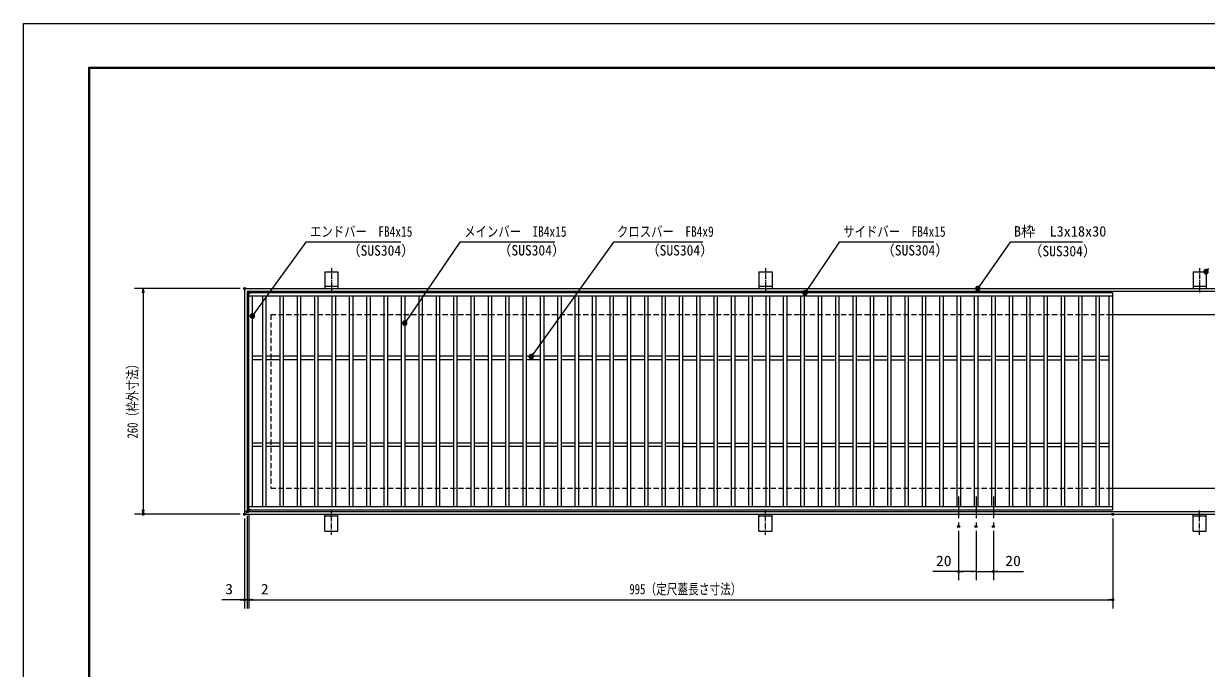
# Model space of a CAD drawing. Units: millimetres, scale not verified. Extents: x -1050 to 1050, y -742 to 742.
# Drawn here: x -1050 to 312, y 0 to 742 of the extents above; entities that cross this region are included whole.
import ezdxf
from ezdxf.enums import TextEntityAlignment as Align

# ---------------------------------------------------------------- set-up
doc = ezdxf.new("R2010")
doc.units = ezdxf.units.MM
doc.header["$LTSCALE"] = 5
doc.header["$PDMODE"] = 32
doc.header["$PDSIZE"] = 2.5
doc.linetypes.add('CHAIN1', pattern=[8, 5, -1, 1, -1])
doc.linetypes.add('DASHED1', pattern=[1.8, 1.2, -0.6])
for name, color, linetype, lineweight in [('0-0_7-図\u3000枠', 4, 'Continuous', 9), ('0-1_アンカー', 7, 'Continuous', 9), ('0-2_枠', 7, 'Continuous', 9), ('0-3_寸法注釈', 2, 'Continuous', 9), ('0-4_0', 2, 'Continuous', 9), ('0-5_DEFPOINTS', 134, 'Continuous', 9), ('0-6_蓋', 5, 'Continuous', 9), ('0-8_中心線', 6, 'CHAIN1', 9), ('0-A_溝開口', 4, 'DASHED1', 9)]:
    doc.layers.add(name, color=color, linetype=linetype, lineweight=lineweight)
doc.styles.add('ＭＳ ゴシック', font='')
doc.styles.get('ＭＳ ゴシック').set_extended_font_data('MS Gothic')

# ---------------------------------------------------------------- blocks, each defined once
blk = doc.blocks.new('A$C5D7C781A')
at = {"layer": '0-1_アンカー', "color": 6, "linetype": 'CHAIN1'}
blk.add_line((37.5, 140.11), (37.5, 0), dxfattribs=at)
at = {"layer": '0-1_アンカー'}
for p, q in [((0, 118.78), (0, 22.26)), ((0, 118.78), (75, 118.78)), ((75, 118.78), (75, 22.26)), ((75, 33.76), (0, 33.76)), ((0, 22.26), (75, 22.26))]:
    blk.add_line(p, q, dxfattribs=at)
blk = doc.blocks.new('_OPEN')
at = {"layer": '0-4_0'}
blk.add_line((0, 0), (-5, 0), dxfattribs=at)
blk.add_lwpolyline([(-5, 0.833), (0, 0), (-5, -0.833)], dxfattribs=at)
blk = doc.blocks.new('_Dot')
at = {"layer": '0-4_0'}
for p, q in [((-2.5, 0), (-5, 0)), ((2.445, 0.5), (-2.445, 0.5)), ((1.997, 1.5), (-1.997, 1.5)), ((2.289, -0.995), (-2.289, -0.995)), ((1.499, -1.995), (-1.499, -1.995))]:
    blk.add_line(p, q, dxfattribs=at)
for points in [[(2.5, 0), (2.48, 0.313), (2.421, 0.622), (2.324, 0.92), (2.191, 1.204), (2.023, 1.469), (1.822, 1.711), (1.594, 1.926), (1.34, 2.111), (1.064, 2.262), (0.773, 2.378), (0.468, 2.456), (0.157, 2.495), (-0.157, 2.495), (-0.468, 2.456), (-0.773, 2.378), (-1.064, 2.262), (-1.34, 2.111), (-1.594, 1.926), (-1.822, 1.711), (-2.023, 1.469), (-2.191, 1.204), (-2.324, 0.92), (-2.421, 0.622), (-2.48, 0.313), (-2.5, 0), (0, 0)], [(-2.5, 0), (-2.48, -0.313), (-2.421, -0.622), (-2.324, -0.92), (-2.191, -1.204), (-2.023, -1.469), (-1.822, -1.711), (-1.594, -1.926), (-1.34, -2.111), (-1.064, -2.262), (-0.773, -2.378), (-0.468, -2.456), (-0.157, -2.495), (0.157, -2.495), (0.468, -2.456), (0.773, -2.378), (1.064, -2.262), (1.34, -2.111), (1.594, -1.926), (1.822, -1.711), (2.023, -1.469), (2.191, -1.204), (2.324, -0.92), (2.421, -0.622), (2.48, -0.313), (2.5, 0), (0, 0)]]:
    blk.add_lwpolyline(points, close=True, dxfattribs=at)

msp = doc.modelspace()

# ---------------------------------------------------------------- linework, layer by layer
at = {"layer": '0-0_7-図\u3000枠'}
for p, q in [((-975, -692.5), (-975, 692.5)), ((-973.75, -691.25), (-973.75, 691.25)), ((-973.75, 691.25), (998.75, 691.25))]:
    msp.add_line(p, q, dxfattribs=at)
msp.add_lwpolyline([(-975, 692.5), (1000, 692.5), (1000, -692.5)], dxfattribs=at)
at = {"layer": '0-2_枠'}
for p, q in [((-795.45, 437.475), (409.55, 437.475)), ((-795.45, 437.475), (-795.45, 177.475)), ((-792.45, 434.475), (407.714, 434.475)), ((-792.45, 434.475), (-792.45, 180.475)), ((204.55, 407.475), (409.55, 407.475)), ((204.55, 207.475), (409.55, 207.475)), ((-795.45, 177.475), (409.55, 177.475)), ((-792.45, 180.475), (411.386, 180.475))]:
    msp.add_line(p, q, dxfattribs=at)
at = {"layer": '0-3_寸法注釈'}
for p, q in [((-800.45, 437.475), (-922.363, 437.475)), ((-912.363, 432.475), (-912.363, 182.475)), ((-800.45, 177.475), (-922.363, 177.475)), ((-790.45, 177.475), (-790.45, 68.953)), ((-790.45, 177.475), (-790.45, 68.953)), ((-795.45, 172.475), (-795.45, 68.953)), ((-792.45, 175.475), (-792.45, 68.953)), ((-792.45, 175.475), (-792.45, 68.953)), ((204.55, 172.475), (204.55, 68.953)), ((27.05, 158.328), (27.05, 101.522)), ((47.05, 158.328), (47.05, 101.522)), ((47.05, 158.328), (47.05, 101.522)), ((67.05, 158.328), (67.05, 101.522)), ((27.05, 111.522), (-2.797, 111.522)), ((42.05, 111.522), (32.05, 111.522)), ((42.05, 111.522), (37.05, 111.522)), ((47.05, 111.522), (67.05, 111.522)), ((72.05, 111.522), (101.897, 111.522)), ((-800.45, 78.953), (-821.563, 78.953)), ((-797.45, 78.953), (-802.45, 78.953)), ((-792.45, 78.953), (-795.45, 78.953)), ((-792.45, 78.953), (-790.45, 78.953)), ((-787.45, 78.953), (-782.45, 78.953)), ((-785.45, 78.953), (199.55, 78.953)), ((-785.45, 78.953), (-764.337, 78.953))]:
    msp.add_line(p, q, dxfattribs=at)
for points in [[(-615.707, 490.749), (-724.931, 490.749), (-785.857, 406.667)], [(-438.147, 490.749), (-547.371, 490.749), (-610.38, 398.379)], [(-267.513, 490.749), (-370.72, 490.749), (-464.681, 359.785)], [(-1.475, 490.749), (-110.699, 490.749), (-149.41, 433.298)], [(169.797, 490.968), (86.447, 490.968), (49.664, 438.288)]]:
    msp.add_lwpolyline(points, dxfattribs=at)
at = {"layer": '0-5_DEFPOINTS'}
msp.add_lwpolyline([(-1050, -742.5), (-1050, 742.5), (1050, 742.5), (1050, -742.5)], close=True, dxfattribs=at)
for p in [(-795.45, 437.475), (-912.363, 177.475), (-795.45, 177.475), (-795.45, 177.475), (-792.45, 180.475), (-790.45, 182.475), (204.55, 177.475), (27.05, 163.328), (47.05, 163.328), (67.05, 163.328), (27.05, 111.522), (67.05, 111.522), (-795.45, 78.953), (-790.45, 78.953), (204.55, 78.953)]:
    msp.add_point(p, dxfattribs=at)
at = {"layer": '0-6_蓋'}
for p, q in [((204.55, 432.475), (-790.45, 432.475)), ((-790.45, 182.475), (-790.45, 432.475)), ((204.55, 428.475), (-790.45, 428.475)), ((-786.45, 186.475), (-786.45, 428.475)), ((-774.95, 428.475), (-774.95, 186.475)), ((-770.95, 428.475), (-770.95, 186.475)), ((-754.95, 428.475), (-754.95, 186.475)), ((-750.95, 428.475), (-750.95, 186.475)), ((-734.95, 428.475), (-734.95, 186.475)), ((-730.95, 428.475), (-730.95, 186.475)), ((-714.95, 428.475), (-714.95, 186.475)), ((-710.95, 428.475), (-710.95, 186.475)), ((-694.95, 428.475), (-694.95, 186.475)), ((-690.95, 428.475), (-690.95, 186.475)), ((-674.95, 428.475), (-674.95, 186.475)), ((-670.95, 428.475), (-670.95, 186.475)), ((-654.95, 428.475), (-654.95, 186.475)), ((-650.95, 428.475), (-650.95, 186.475)), ((-634.95, 428.475), (-634.95, 186.475)), ((-630.95, 428.475), (-630.95, 186.475)), ((-614.95, 428.475), (-614.95, 186.475)), ((-610.95, 428.475), (-610.95, 186.475)), ((-594.95, 428.475), (-594.95, 186.475)), ((-590.95, 428.475), (-590.95, 186.475)), ((-574.95, 428.475), (-574.95, 186.475)), ((-570.95, 428.475), (-570.95, 186.475)), ((-554.95, 428.475), (-554.95, 186.475)), ((-550.95, 428.475), (-550.95, 186.475)), ((-534.95, 428.475), (-534.95, 186.475)), ((-530.95, 428.475), (-530.95, 186.475)), ((-514.95, 428.475), (-514.95, 186.475)), ((-510.95, 428.475), (-510.95, 186.475)), ((-494.95, 428.475), (-494.95, 186.475)), ((-490.95, 428.475), (-490.95, 186.475)), ((-474.95, 428.475), (-474.95, 186.475)), ((-470.95, 428.475), (-470.95, 186.475)), ((-454.95, 428.475), (-454.95, 186.475)), ((-450.95, 428.475), (-450.95, 186.475)), ((-434.95, 428.475), (-434.95, 186.475)), ((-430.95, 428.475), (-430.95, 186.475)), ((-414.95, 428.475), (-414.95, 186.475)), ((-410.95, 428.475), (-410.95, 186.475)), ((-394.95, 428.475), (-394.95, 186.475)), ((-390.95, 428.475), (-390.95, 186.475)), ((-374.95, 428.475), (-374.95, 186.475)), ((-370.95, 428.475), (-370.95, 186.475)), ((-354.95, 428.475), (-354.95, 186.475)), ((-350.95, 428.475), (-350.95, 186.475)), ((-334.95, 428.475), (-334.95, 186.475)), ((-330.95, 428.475), (-330.95, 186.475)), ((-314.95, 428.475), (-314.95, 186.475)), ((-310.95, 428.475), (-310.95, 186.475)), ((-294.95, 428.475), (-294.95, 186.475)), ((-290.95, 428.475), (-290.95, 186.475)), ((-274.95, 428.475), (-274.95, 186.475)), ((-270.95, 428.475), (-270.95, 186.475)), ((-254.95, 428.475), (-254.95, 186.475)), ((-250.95, 428.475), (-250.95, 186.475)), ((-234.95, 428.475), (-234.95, 186.475)), ((-230.95, 428.475), (-230.95, 186.475)), ((-214.95, 428.475), (-214.95, 186.475)), ((-210.95, 428.475), (-210.95, 186.475)), ((-194.95, 428.475), (-194.95, 186.475)), ((-190.95, 428.475), (-190.95, 186.475)), ((-174.95, 428.475), (-174.95, 186.475)), ((-170.95, 428.475), (-170.95, 186.475)), ((-154.95, 428.475), (-154.95, 186.475)), ((-150.95, 428.475), (-150.95, 186.475)), ((-134.95, 428.475), (-134.95, 186.475)), ((-130.95, 428.475), (-130.95, 186.475)), ((-114.95, 428.475), (-114.95, 186.475)), ((-110.95, 428.475), (-110.95, 186.475)), ((-94.95, 428.475), (-94.95, 186.475)), ((-90.95, 428.475), (-90.95, 186.475)), ((-74.95, 428.475), (-74.95, 186.475)), ((-70.95, 428.475), (-70.95, 186.475)), ((-54.95, 428.475), (-54.95, 186.475)), ((-50.95, 428.475), (-50.95, 186.475)), ((-34.95, 428.475), (-34.95, 186.475)), ((-30.95, 428.475), (-30.95, 186.475)), ((-14.95, 428.475), (-14.95, 186.475)), ((-10.95, 428.475), (-10.95, 186.475)), ((5.05, 428.475), (5.05, 186.475)), ((9.05, 428.475), (9.05, 186.475)), ((25.05, 428.475), (25.05, 186.475)), ((29.05, 428.475), (29.05, 186.475)), ((45.05, 428.475), (45.05, 186.475)), ((49.05, 428.475), (49.05, 186.475)), ((65.05, 428.475), (65.05, 186.475)), ((69.05, 428.475), (69.05, 186.475)), ((85.05, 428.475), (85.05, 186.475)), ((89.05, 428.475), (89.05, 186.475)), ((105.05, 428.475), (105.05, 186.475)), ((109.05, 428.475), (109.05, 186.475)), ((125.05, 428.475), (125.05, 186.475)), ((129.05, 428.475), (129.05, 186.475)), ((145.05, 428.475), (145.05, 186.475)), ((149.05, 428.475), (149.05, 186.475)), ((165.05, 428.475), (165.05, 186.475)), ((169.05, 428.475), (169.05, 186.475)), ((185.05, 428.475), (185.05, 186.475)), ((189.05, 428.475), (189.05, 186.475)), ((200.55, 186.475), (200.55, 428.475)), ((204.55, 182.475), (204.55, 432.475)), ((-774.95, 359.475), (-786.45, 359.475)), ((-774.95, 355.475), (-786.45, 355.475)), ((-754.95, 359.475), (-770.95, 359.475)), ((-754.95, 355.475), (-770.95, 355.475)), ((-734.95, 359.475), (-750.95, 359.475)), ((-734.95, 355.475), (-750.95, 355.475)), ((-714.95, 359.475), (-730.95, 359.475)), ((-714.95, 355.475), (-730.95, 355.475)), ((-694.95, 359.475), (-710.95, 359.475)), ((-694.95, 355.475), (-710.95, 355.475)), ((-674.95, 359.475), (-690.95, 359.475)), ((-674.95, 355.475), (-690.95, 355.475)), ((-654.95, 359.475), (-670.95, 359.475)), ((-654.95, 355.475), (-670.95, 355.475)), ((-634.95, 359.475), (-650.95, 359.475)), ((-634.95, 355.475), (-650.95, 355.475)), ((-614.95, 359.475), (-630.95, 359.475)), ((-614.95, 355.475), (-630.95, 355.475)), ((-594.95, 359.475), (-610.95, 359.475)), ((-594.95, 355.475), (-610.95, 355.475)), ((-574.95, 359.475), (-590.95, 359.475)), ((-574.95, 355.475), (-590.95, 355.475)), ((-554.95, 359.475), (-570.95, 359.475)), ((-554.95, 355.475), (-570.95, 355.475)), ((-534.95, 359.475), (-550.95, 359.475)), ((-534.95, 355.475), (-550.95, 355.475)), ((-514.95, 359.475), (-530.95, 359.475)), ((-514.95, 355.475), (-530.95, 355.475)), ((-494.95, 359.475), (-510.95, 359.475)), ((-494.95, 355.475), (-510.95, 355.475)), ((-474.95, 359.475), (-490.95, 359.475)), ((-474.95, 355.475), (-490.95, 355.475)), ((-454.95, 359.475), (-470.95, 359.475)), ((-454.95, 355.475), (-470.95, 355.475)), ((-434.95, 359.475), (-450.95, 359.475)), ((-434.95, 355.475), (-450.95, 355.475)), ((-414.95, 359.475), (-430.95, 359.475)), ((-414.95, 355.475), (-430.95, 355.475)), ((-394.95, 359.475), (-410.95, 359.475)), ((-394.95, 355.475), (-410.95, 355.475)), ((-374.95, 359.475), (-390.95, 359.475)), ((-374.95, 355.475), (-390.95, 355.475)), ((-354.95, 359.475), (-370.95, 359.475)), ((-354.95, 355.475), (-370.95, 355.475)), ((-334.95, 359.475), (-350.95, 359.475)), ((-334.95, 355.475), (-350.95, 355.475)), ((-314.95, 359.475), (-330.95, 359.475)), ((-314.95, 355.475), (-330.95, 355.475)), ((-294.95, 359.475), (-310.95, 359.475)), ((-294.95, 355.475), (-310.95, 355.475)), ((-290.95, 359.475), (-274.95, 359.475)), ((-290.95, 355.475), (-274.95, 355.475)), ((-270.95, 359.475), (-254.95, 359.475)), ((-270.95, 355.475), (-254.95, 355.475)), ((-250.95, 359.475), (-234.95, 359.475)), ((-250.95, 355.475), (-234.95, 355.475)), ((-230.95, 359.475), (-214.95, 359.475)), ((-230.95, 355.475), (-214.95, 355.475)), ((-210.95, 359.475), (-194.95, 359.475)), ((-210.95, 355.475), (-194.95, 355.475)), ((-190.95, 359.475), (-174.95, 359.475)), ((-190.95, 355.475), (-174.95, 355.475)), ((-170.95, 359.475), (-154.95, 359.475)), ((-170.95, 355.475), (-154.95, 355.475)), ((-150.95, 359.475), (-134.95, 359.475)), ((-150.95, 355.475), (-134.95, 355.475)), ((-130.95, 359.475), (-114.95, 359.475)), ((-130.95, 355.475), (-114.95, 355.475)), ((-110.95, 359.475), (-94.95, 359.475)), ((-110.95, 355.475), (-94.95, 355.475)), ((-90.95, 359.475), (-74.95, 359.475)), ((-90.95, 355.475), (-74.95, 355.475)), ((-70.95, 359.475), (-54.95, 359.475)), ((-70.95, 355.475), (-54.95, 355.475)), ((-50.95, 359.475), (-34.95, 359.475)), ((-50.95, 355.475), (-34.95, 355.475)), ((-30.95, 359.475), (-14.95, 359.475)), ((-30.95, 355.475), (-14.95, 355.475)), ((-10.95, 359.475), (5.05, 359.475)), ((-10.95, 355.475), (5.05, 355.475)), ((9.05, 359.475), (25.05, 359.475)), ((9.05, 355.475), (25.05, 355.475)), ((29.05, 359.475), (45.05, 359.475)), ((29.05, 355.475), (45.05, 355.475)), ((49.05, 359.475), (65.05, 359.475)), ((49.05, 355.475), (65.05, 355.475)), ((69.05, 359.475), (85.05, 359.475)), ((69.05, 355.475), (85.05, 355.475)), ((89.05, 359.475), (105.05, 359.475)), ((89.05, 355.475), (105.05, 355.475)), ((109.05, 359.475), (125.05, 359.475)), ((109.05, 355.475), (125.05, 355.475)), ((129.05, 359.475), (145.05, 359.475)), ((129.05, 355.475), (145.05, 355.475)), ((149.05, 359.475), (165.05, 359.475)), ((149.05, 355.475), (165.05, 355.475)), ((169.05, 359.475), (185.05, 359.475)), ((169.05, 355.475), (185.05, 355.475)), ((189.05, 359.475), (200.55, 359.475)), ((189.05, 355.475), (200.55, 355.475)), ((-774.95, 259.475), (-786.45, 259.475)), ((-754.95, 259.475), (-770.95, 259.475)), ((-734.95, 259.475), (-750.95, 259.475)), ((-714.95, 259.475), (-730.95, 259.475)), ((-694.95, 259.475), (-710.95, 259.475)), ((-674.95, 259.475), (-690.95, 259.475)), ((-654.95, 259.475), (-670.95, 259.475)), ((-634.95, 259.475), (-650.95, 259.475)), ((-614.95, 259.475), (-630.95, 259.475)), ((-594.95, 259.475), (-610.95, 259.475)), ((-574.95, 259.475), (-590.95, 259.475)), ((-554.95, 259.475), (-570.95, 259.475)), ((-534.95, 259.475), (-550.95, 259.475)), ((-514.95, 259.475), (-530.95, 259.475)), ((-494.95, 259.475), (-510.95, 259.475)), ((-474.95, 259.475), (-490.95, 259.475)), ((-454.95, 259.475), (-470.95, 259.475)), ((-434.95, 259.475), (-450.95, 259.475)), ((-414.95, 259.475), (-430.95, 259.475)), ((-394.95, 259.475), (-410.95, 259.475)), ((-374.95, 259.475), (-390.95, 259.475)), ((-354.95, 259.475), (-370.95, 259.475)), ((-334.95, 259.475), (-350.95, 259.475)), ((-314.95, 259.475), (-330.95, 259.475)), ((-294.95, 259.475), (-310.95, 259.475)), ((-290.95, 259.475), (-274.95, 259.475)), ((-270.95, 259.475), (-254.95, 259.475)), ((-250.95, 259.475), (-234.95, 259.475)), ((-230.95, 259.475), (-214.95, 259.475)), ((-210.95, 259.475), (-194.95, 259.475)), ((-190.95, 259.475), (-174.95, 259.475)), ((-170.95, 259.475), (-154.95, 259.475)), ((-150.95, 259.475), (-134.95, 259.475)), ((-130.95, 259.475), (-114.95, 259.475)), ((-110.95, 259.475), (-94.95, 259.475)), ((-90.95, 259.475), (-74.95, 259.475)), ((-70.95, 259.475), (-54.95, 259.475)), ((-50.95, 259.475), (-34.95, 259.475)), ((-30.95, 259.475), (-14.95, 259.475)), ((-10.95, 259.475), (5.05, 259.475)), ((9.05, 259.475), (25.05, 259.475)), ((29.05, 259.475), (45.05, 259.475)), ((49.05, 259.475), (65.05, 259.475)), ((69.05, 259.475), (85.05, 259.475)), ((89.05, 259.475), (105.05, 259.475)), ((109.05, 259.475), (125.05, 259.475)), ((129.05, 259.475), (145.05, 259.475)), ((149.05, 259.475), (165.05, 259.475)), ((169.05, 259.475), (185.05, 259.475)), ((189.05, 259.475), (200.55, 259.475)), ((-774.95, 255.475), (-786.45, 255.475)), ((-754.95, 255.475), (-770.95, 255.475)), ((-734.95, 255.475), (-750.95, 255.475)), ((-714.95, 255.475), (-730.95, 255.475)), ((-694.95, 255.475), (-710.95, 255.475)), ((-674.95, 255.475), (-690.95, 255.475)), ((-654.95, 255.475), (-670.95, 255.475)), ((-634.95, 255.475), (-650.95, 255.475)), ((-614.95, 255.475), (-630.95, 255.475)), ((-594.95, 255.475), (-610.95, 255.475)), ((-574.95, 255.475), (-590.95, 255.475)), ((-554.95, 255.475), (-570.95, 255.475)), ((-534.95, 255.475), (-550.95, 255.475)), ((-514.95, 255.475), (-530.95, 255.475)), ((-494.95, 255.475), (-510.95, 255.475)), ((-474.95, 255.475), (-490.95, 255.475)), ((-454.95, 255.475), (-470.95, 255.475)), ((-434.95, 255.475), (-450.95, 255.475)), ((-414.95, 255.475), (-430.95, 255.475)), ((-394.95, 255.475), (-410.95, 255.475)), ((-374.95, 255.475), (-390.95, 255.475)), ((-354.95, 255.475), (-370.95, 255.475)), ((-334.95, 255.475), (-350.95, 255.475)), ((-314.95, 255.475), (-330.95, 255.475)), ((-294.95, 255.475), (-310.95, 255.475)), ((-290.95, 255.475), (-274.95, 255.475)), ((-270.95, 255.475), (-254.95, 255.475)), ((-250.95, 255.475), (-234.95, 255.475)), ((-230.95, 255.475), (-214.95, 255.475)), ((-210.95, 255.475), (-194.95, 255.475)), ((-190.95, 255.475), (-174.95, 255.475)), ((-170.95, 255.475), (-154.95, 255.475)), ((-150.95, 255.475), (-134.95, 255.475)), ((-130.95, 255.475), (-114.95, 255.475)), ((-110.95, 255.475), (-94.95, 255.475)), ((-90.95, 255.475), (-74.95, 255.475)), ((-70.95, 255.475), (-54.95, 255.475)), ((-50.95, 255.475), (-34.95, 255.475)), ((-30.95, 255.475), (-14.95, 255.475)), ((-10.95, 255.475), (5.05, 255.475)), ((9.05, 255.475), (25.05, 255.475)), ((29.05, 255.475), (45.05, 255.475)), ((49.05, 255.475), (65.05, 255.475)), ((69.05, 255.475), (85.05, 255.475)), ((89.05, 255.475), (105.05, 255.475)), ((109.05, 255.475), (125.05, 255.475)), ((129.05, 255.475), (145.05, 255.475)), ((149.05, 255.475), (165.05, 255.475)), ((169.05, 255.475), (185.05, 255.475)), ((189.05, 255.475), (200.55, 255.475)), ((-790.45, 186.475), (204.55, 186.475)), ((-790.45, 182.475), (204.55, 182.475))]:
    msp.add_line(p, q, dxfattribs=at)
at = {"layer": '0-6_蓋', "color": 7}
for p in [(-790.45, 432.475), (-790.45, 182.475)]:
    msp.add_point(p, dxfattribs=at)
at = {"layer": '0-8_中心線'}
for p, q in [((27.05, 197.969), (27.05, 163.328)), ((47.05, 197.969), (47.05, 163.328)), ((67.05, 197.969), (67.05, 163.328))]:
    msp.add_line(p, q, dxfattribs=at)
at = {"layer": '0-A_溝開口'}
for p, q in [((-765.45, 407.475), (204.55, 407.475)), ((-765.45, 407.475), (-765.45, 207.475)), ((-765.45, 207.475), (204.55, 207.475))]:
    msp.add_line(p, q, dxfattribs=at)

# ---------------------------------------------------------------- block references
at = {"layer": '0-1_アンカー', "xscale": 0.2, "yscale": 0.2}
for p in [(-702.95, 433.023), (-202.95, 433.023), (297.05, 433.023)]:
    msp.add_blockref('A$C5D7C781A', p, dxfattribs=at)
at = {"layer": '0-1_アンカー', "xscale": -0.2, "yscale": 0.2, "rotation": 180}
for p in [(-702.95, 181.927), (-202.95, 181.927), (297.05, 181.927)]:
    msp.add_blockref('A$C5D7C781A', p, dxfattribs=at)
at = {"layer": '0-3_寸法注釈'}
for name, p, rotation in [('_Dot', (312.05, 456.779), 229.33113), ('_OPEN', (-912.363, 437.475), 90), ('_Dot', (-149.979, 432.475), 235.34703), ('_Dot', (49.081, 437.475), 234.35189), ('_Dot', (-786.45, 405.862), 233.62864), ('_Dot', (-610.95, 397.557), 235.27931), ('_Dot', (-465.268, 358.975), 234.05474), ('_OPEN', (-912.363, 177.475), 270), ('_OPEN', (27.05, 111.522), 180), ('_OPEN', (67.05, 111.522), 180), ('_OPEN', (-792.45, 78.953), 180), ('_OPEN', (-790.45, 78.953), 180), ('_OPEN', (-790.45, 78.953), 180)]:
    msp.add_blockref(name, p, dxfattribs=dict(at, rotation=rotation))
for p in [(47.05, 111.522), (47.05, 111.522), (-795.45, 78.953), (-792.45, 78.953), (204.55, 78.953)]:
    msp.add_blockref('_OPEN', p, dxfattribs=at)

# ---------------------------------------------------------------- texts
at = {"layer": '0-3_寸法注釈', "color": 7, "style": 'ＭＳ ゴシック'}
for s, height, width, p in [('エンドバー\u3000FB4x15', 12.02, 0.8, (-720.154, 493.436)), ('メインバー\u3000IB4x15', 12.02, 0.8, (-542.594, 493.436)), ('クロスバー\u3000FB4x9', 12.03, 0.8, (-366.554, 493.436)), ('サイドバー\u3000FB4x15', 12.02, 0.8, (-105.921, 493.436)), ('（SUS304）', 12.02, 0.95, (-677.407, 471.644)), ('（SUS304）', 12.02, 0.95, (-503.663, 471.881)), ('（SUS304）', 12.02, 0.95, (-332.951, 471.881)), ('（SUS304）', 12.02, 0.95, (-62.079, 471.881)), ('（SUS304）', 12.02, 0.95, (107.958, 470.919)), ('20', 12.02, 1.1, (0.893, 114.209)), ('20', 12.02, 1.1, (80.74, 114.209)), ('3', 12.02, 1.1, (-817.873, 81.64)), ('2', 12.02, 1.1, (-776.76, 81.64)), ('995（定尺蓋長さ寸法）', 12.03, 0.75, (-352.249, 81.64))]:
    msp.add_text(s, height=height, dxfattribs=dict(at, width=width)).set_placement(p, align=Align.BOTTOM_LEFT)
msp.add_text('B枠\u3000L3x18x30', height=12.03, dxfattribs=at).set_placement((90.7, 493.655), align=Align.BOTTOM_LEFT)
at = {"layer": '0-3_寸法注釈', "color": 7, "style": 'ＭＳ ゴシック', "width": 0.75}
msp.add_text('260（枠外寸法）', height=12.02, rotation=90, dxfattribs=at).set_placement((-915.05, 264.682), align=Align.BOTTOM_LEFT)

doc.saveas('drawing.dxf')
